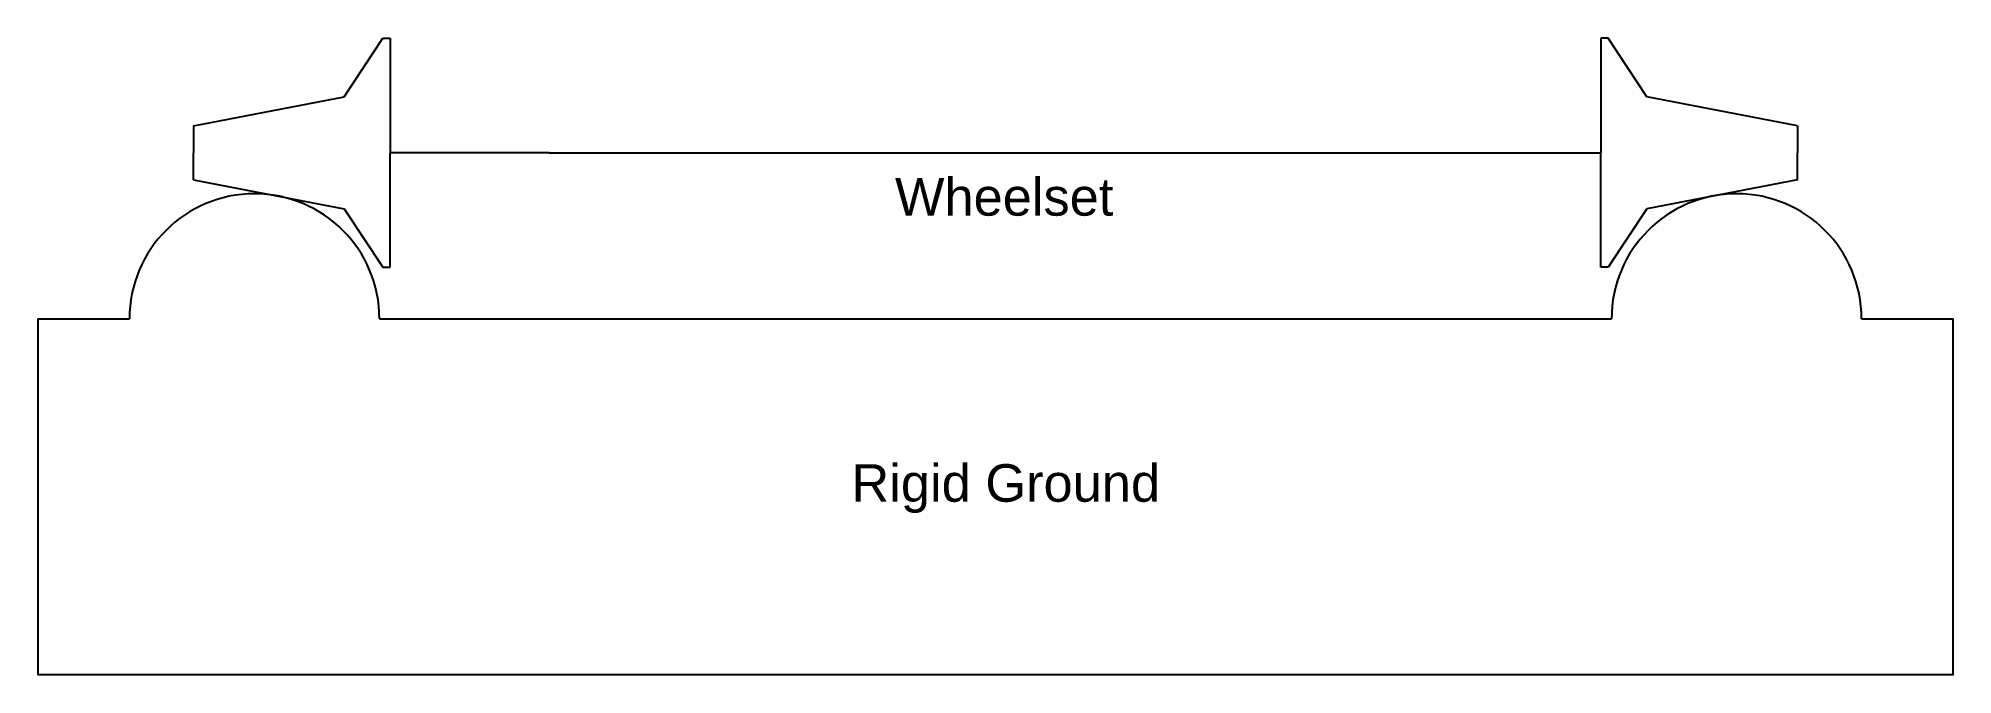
# Model space of a CAD drawing. Header units: inches. Extents: x 5 to 35.6, y 19.3 to 29.5.
import ezdxf

# ---------------------------------------------------------------- set-up
doc = ezdxf.new("R2010")
doc.units = ezdxf.units.IN
doc.header["$MEASUREMENT"] = 0
doc.styles.get("Standard").update_dxf_attribs({"font": 'Arial Regular.ttf'})

msp = doc.modelspace()

# ---------------------------------------------------------------- linework, layer by layer
for p, q in [((9.863, 28.58), (10.481, 29.516)), ((10.481, 29.516), (10.599, 29.516)), ((10.599, 29.516), (10.599, 28.721)), ((30.084, 29.516), (29.967, 29.516)), ((29.967, 29.516), (29.967, 28.721)), ((30.703, 28.58), (30.084, 29.516)), ((7.454, 28.117), (9.863, 28.58)), ((10.599, 28.721), (10.599, 27.684)), ((29.967, 28.721), (29.967, 27.684)), ((33.112, 28.117), (30.703, 28.58)), ((7.454, 28.117), (7.454, 27.684)), ((33.112, 28.117), (33.112, 27.684)), ((7.454, 27.251), (7.454, 27.684)), ((13.144, 27.684), (10.599, 27.684)), ((10.599, 26.647), (10.599, 27.684)), ((13.144, 27.684), (27.422, 27.684)), ((27.422, 27.684), (29.967, 27.684)), ((29.967, 26.647), (29.967, 27.684)), ((33.112, 27.251), (33.112, 27.684)), ((7.454, 27.251), (9.863, 26.789)), ((33.112, 27.251), (30.703, 26.789)), ((9.863, 26.789), (10.481, 25.853)), ((10.599, 25.853), (10.599, 26.647)), ((29.967, 25.853), (29.967, 26.647)), ((30.703, 26.789), (30.084, 25.853)), ((10.481, 25.853), (10.599, 25.853)), ((30.084, 25.853), (29.967, 25.853))]:
    msp.add_line(p, q)
for points in [[(34.138, 25.028), (35.596, 25.028), (35.596, 19.333), (4.97, 19.333), (4.97, 25.028), (6.428, 25.028)], [(10.428, 25.028), (30.138, 25.028)]]:
    msp.add_lwpolyline(points)
for centre in [(8.428, 25.028), (32.138, 25.028)]:
    msp.add_arc(centre, 2, 0, 180)

# ---------------------------------------------------------------- texts
at = {"char_height": 0.6, "attachment_point": 1}
for s, insert in [('\\pi4.5753;Wheelset', (14.1, 27.278)), ('\\pi3.9246;Rigid Ground', (14.053, 22.701))]:
    msp.add_mtext_dynamic_manual_height_columns(s, width=12.66225, gutter_width=1, heights=[0], dxfattribs=dict(at, insert=insert))

doc.saveas('drawing.dxf')
